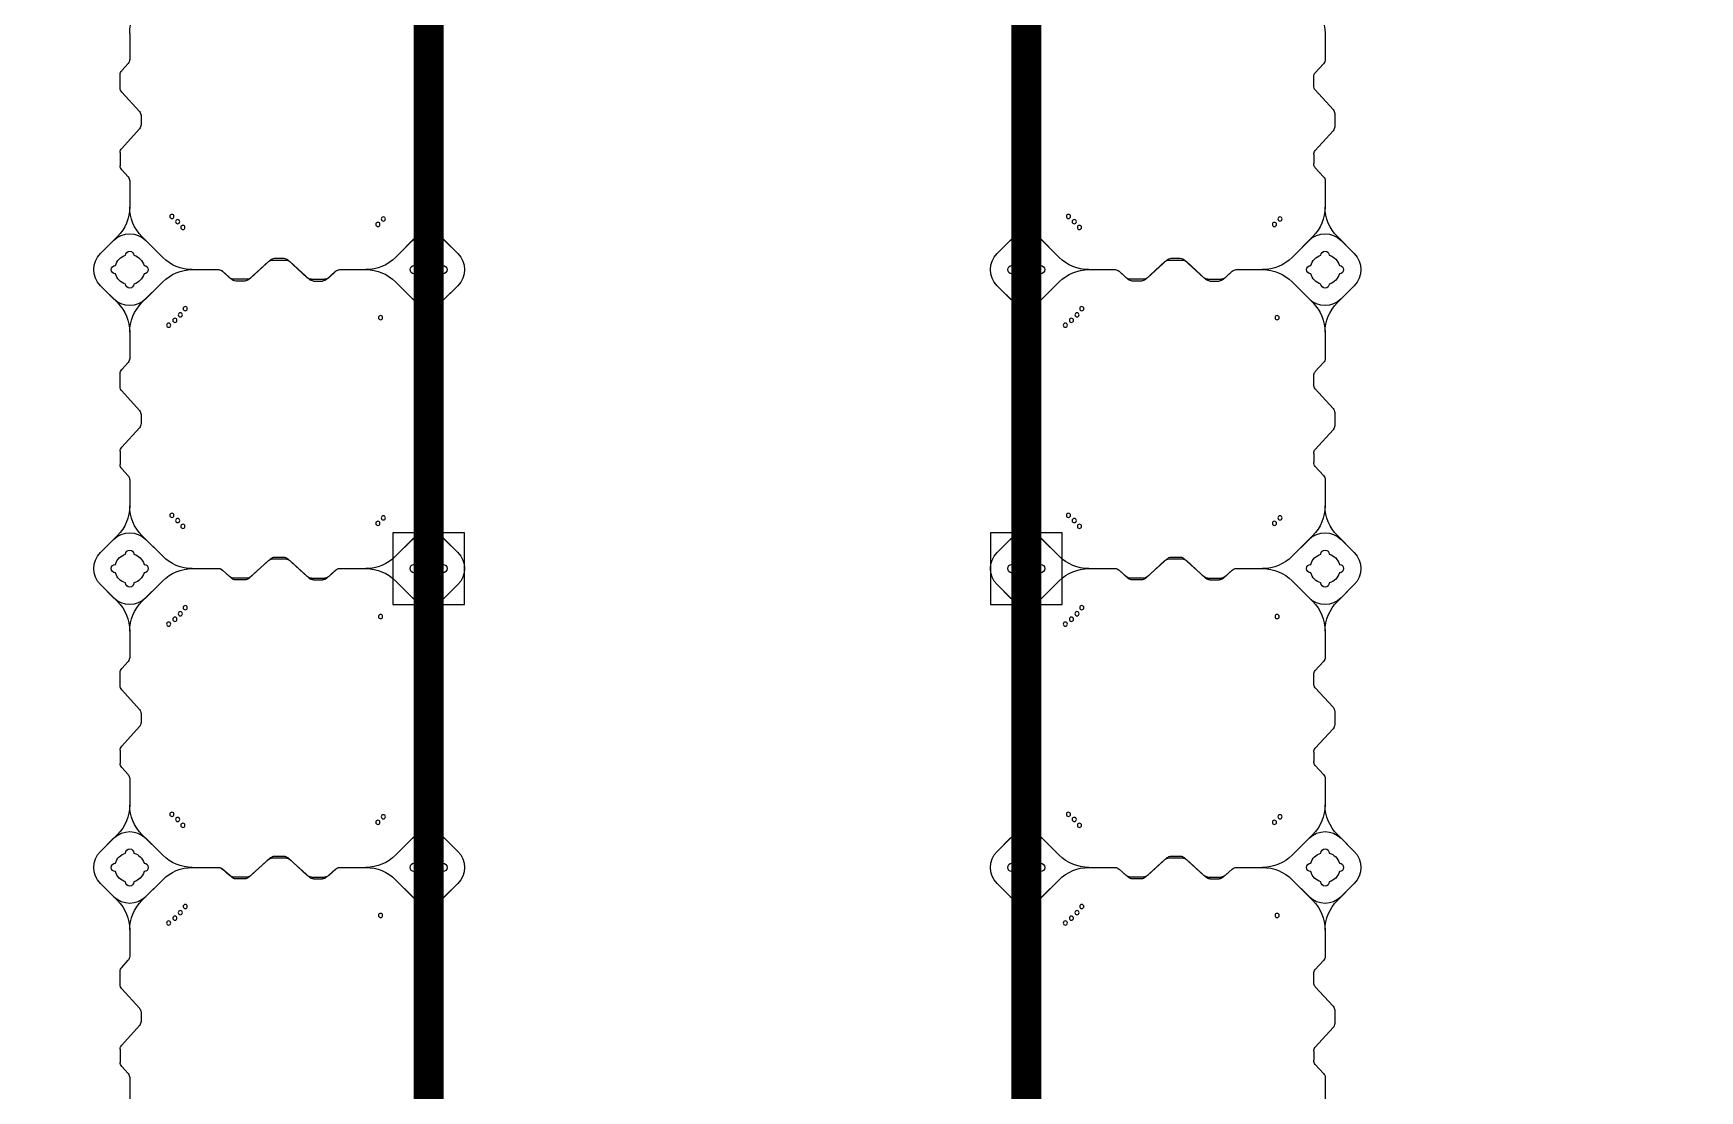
# Model space of a CAD drawing. Header units: millimetres. Extents: x -1612139 to -1260738, y 1141106 to 1536160.
# Drawn here: x -1278562 to -1275774, y 1193058 to 1194826 of the extents above; entities that cross this region are included whole.
import ezdxf

# ---------------------------------------------------------------- set-up
doc = ezdxf.new("R2010")
doc.units = ezdxf.units.MM
doc.header["$LTSCALE"] = 10
doc.layers.get('0').update_dxf_attribs({"linetype": 'CONTINUOUS'})
doc.layers.add('W-FLOAT_BOWL浮筒', color=253, linetype='CONTINUOUS')

# ---------------------------------------------------------------- blocks, each defined once
blk = doc.blocks.new('橙色')
at = {"layer": 'W-FLOAT_BOWL浮筒', "color": 30}
for p, q in [((9000, -6648.5), (9000, -6604.6)), ((9500, -6648.7), (9500, -6604.6)), ((10500, -6648.5), (10500, -6604.6)), ((11000, -6648.7), (11000, -6604.6)), ((8986.6, -6667.1), (8997.4, -6655.3)), ((9483.6, -6670.6), (9497.4, -6655.5)), ((10486.6, -6667.1), (10497.4, -6655.3)), ((10983.6, -6670.6), (10997.4, -6655.5)), ((8984, -6696.1), (8984, -6673.9)), ((9481, -6692.6), (9481, -6677.4)), ((10484, -6696.1), (10484, -6673.9)), ((10981, -6692.6), (10981, -6677.4)), ((8986.6, -6702.9), (9016.4, -6735.6)), ((9483.6, -6699.4), (9513.4, -6732.1)), ((10486.6, -6702.9), (10516.4, -6735.6)), ((10983.6, -6699.4), (11013.4, -6732.1)), ((9019, -6757.6), (9019, -6742.4)), ((9516, -6761.1), (9516, -6738.9)), ((10519, -6757.6), (10519, -6742.4)), ((11016, -6761.1), (11016, -6738.9)), ((8986.6, -6797.1), (9016.4, -6764.4)), ((9483.6, -6800.6), (9513.4, -6767.9)), ((10486.6, -6797.1), (10516.4, -6764.4)), ((10983.6, -6800.6), (11013.4, -6767.9)), ((8984, -6803.9), (8984, -6826.1)), ((9481, -6807.4), (9481, -6822.6)), ((9483.6, -6829.4), (9497.4, -6844.5)), ((10484, -6803.9), (10484, -6826.1)), ((10981, -6807.4), (10981, -6822.6)), ((10983.6, -6829.4), (10997.4, -6844.5)), ((8986.6, -6832.9), (8997.4, -6844.7)), ((9000, -6895.3), (9000, -6851.5)), ((9500, -6895.3), (9500, -6851.3)), ((10486.6, -6832.9), (10497.4, -6844.7)), ((10500, -6895.3), (10500, -6851.5)), ((11000, -6895.3), (11000, -6851.3)), ((8951.2, -6973.2), (8979.5, -6944.8)), ((8951.2, -6973.1), (8973.1, -6951.2)), ((9055.2, -6979.5), (9020.5, -6944.8)), ((9026.8, -6951.2), (9055.2, -6979.5)), ((9444.8, -6979.5), (9479.5, -6944.8)), ((9473.2, -6951.2), (9444.8, -6979.5)), ((9548.8, -6973.2), (9520.5, -6944.8)), ((9526.9, -6951.2), (9548.8, -6973.1)), ((10451.2, -6973.2), (10479.5, -6944.8)), ((10451.2, -6973.1), (10473.1, -6951.2)), ((10555.2, -6979.5), (10520.5, -6944.8)), ((10526.8, -6951.2), (10555.2, -6979.5)), ((10944.8, -6979.5), (10979.5, -6944.8)), ((10973.2, -6951.2), (10944.8, -6979.5)), ((11048.8, -6973.2), (11020.5, -6944.8)), ((11026.9, -6951.2), (11048.8, -6973.1)), ((9167.1, -6986.6), (9155.3, -6997.4)), ((9170.6, -6983.6), (9155.5, -6997.4)), ((9196.1, -6984), (9173.9, -6984)), ((9192.6, -6981), (9177.4, -6981)), ((9199.4, -6983.6), (9232.1, -7013.4)), ((9202.9, -6986.6), (9235.6, -7016.4)), ((9297.1, -6986.6), (9264.4, -7016.4)), ((9300.6, -6983.6), (9267.9, -7013.4)), ((9303.9, -6984), (9326.1, -6984)), ((9307.4, -6981), (9322.6, -6981)), ((9329.4, -6983.6), (9344.5, -6997.4)), ((9332.9, -6986.6), (9344.7, -6997.4)), ((10667.1, -6986.6), (10655.3, -6997.4)), ((10670.6, -6983.6), (10655.5, -6997.4)), ((10696.1, -6984), (10673.9, -6984)), ((10692.6, -6981), (10677.4, -6981)), ((10699.4, -6983.6), (10732.1, -7013.4)), ((10702.9, -6986.6), (10735.6, -7016.4)), ((10797.1, -6986.6), (10764.4, -7016.4)), ((10800.6, -6983.6), (10767.9, -7013.4)), ((10803.9, -6984), (10826.1, -6984)), ((10807.4, -6981), (10822.6, -6981)), ((10829.4, -6983.6), (10844.5, -6997.4)), ((10832.9, -6986.6), (10844.7, -6997.4)), ((9020.5, -7055.2), (9055.2, -7020.5)), ((9026.8, -7048.8), (9055.2, -7020.5)), ((9104.6, -7000), (9148.7, -7000)), ((9104.6, -7000), (9148.5, -7000)), ((9238.9, -7016), (9261.1, -7016)), ((9242.4, -7019), (9257.6, -7019)), ((9351.3, -7000), (9395.3, -7000)), ((9351.5, -7000), (9395.3, -7000)), ((9473.2, -7048.8), (9444.8, -7020.5)), ((9479.5, -7055.2), (9444.8, -7020.5)), ((10520.5, -7055.2), (10555.2, -7020.5)), ((10526.8, -7048.8), (10555.2, -7020.5)), ((10604.6, -7000), (10648.7, -7000)), ((10604.6, -7000), (10648.5, -7000)), ((10738.9, -7016), (10761.1, -7016)), ((10742.4, -7019), (10757.6, -7019)), ((10851.3, -7000), (10895.3, -7000)), ((10851.5, -7000), (10895.3, -7000)), ((10973.2, -7048.8), (10944.8, -7020.5)), ((10979.5, -7055.2), (10944.8, -7020.5)), ((8951.2, -7026.8), (8979.5, -7055.2)), ((8973.1, -7048.8), (8951.2, -7026.9)), ((9548.8, -7026.8), (9520.5, -7055.2)), ((9548.8, -7026.9), (9526.9, -7048.8)), ((10451.2, -7026.8), (10479.5, -7055.2)), ((10473.1, -7048.8), (10451.2, -7026.9)), ((11048.8, -7026.8), (11020.5, -7055.2)), ((11048.8, -7026.9), (11026.9, -7048.8)), ((9000, -7148.5), (9000, -7104.6)), ((9500, -7148.7), (9500, -7104.6)), ((10500, -7148.5), (10500, -7104.6)), ((11000, -7148.7), (11000, -7104.6)), ((8986.6, -7167.1), (8997.4, -7155.3)), ((9483.6, -7170.6), (9497.4, -7155.5)), ((10486.6, -7167.1), (10497.4, -7155.3)), ((10983.6, -7170.6), (10997.4, -7155.5)), ((8984, -7196.1), (8984, -7173.9)), ((9481, -7192.6), (9481, -7177.4)), ((10484, -7196.1), (10484, -7173.9)), ((10981, -7192.6), (10981, -7177.4)), ((8986.6, -7202.9), (9016.4, -7235.6)), ((9483.6, -7199.4), (9513.4, -7232.1)), ((10486.6, -7202.9), (10516.4, -7235.6)), ((10983.6, -7199.4), (11013.4, -7232.1)), ((9019, -7257.6), (9019, -7242.4)), ((9516, -7261.1), (9516, -7238.9)), ((10519, -7257.6), (10519, -7242.4)), ((11016, -7261.1), (11016, -7238.9)), ((8986.6, -7297.1), (9016.4, -7264.4)), ((9483.6, -7300.6), (9513.4, -7267.9)), ((10486.6, -7297.1), (10516.4, -7264.4)), ((10983.6, -7300.6), (11013.4, -7267.9)), ((8984, -7303.9), (8984, -7326.1)), ((10484, -7303.9), (10484, -7326.1)), ((9481, -7307.4), (9481, -7322.6)), ((9483.6, -7329.4), (9497.4, -7344.5)), ((10981, -7307.4), (10981, -7322.6)), ((10983.6, -7329.4), (10997.4, -7344.5)), ((8986.6, -7332.9), (8997.4, -7344.7)), ((9000, -7395.3), (9000, -7351.5)), ((9500, -7395.3), (9500, -7351.3)), ((10486.6, -7332.9), (10497.4, -7344.7)), ((10500, -7395.3), (10500, -7351.5)), ((11000, -7395.3), (11000, -7351.3)), ((8951.2, -7473.2), (8979.5, -7444.8)), ((8951.2, -7473.1), (8973.1, -7451.2)), ((9055.2, -7479.5), (9020.5, -7444.8)), ((9026.8, -7451.2), (9055.2, -7479.5)), ((9444.8, -7479.5), (9479.5, -7444.8)), ((9473.2, -7451.2), (9444.8, -7479.5)), ((9548.8, -7473.2), (9520.5, -7444.8)), ((9526.9, -7451.2), (9548.8, -7473.1)), ((10451.2, -7473.2), (10479.5, -7444.8)), ((10451.2, -7473.1), (10473.1, -7451.2)), ((10555.2, -7479.5), (10520.5, -7444.8)), ((10526.8, -7451.2), (10555.2, -7479.5)), ((10944.8, -7479.5), (10979.5, -7444.8)), ((10973.2, -7451.2), (10944.8, -7479.5)), ((11048.8, -7473.2), (11020.5, -7444.8)), ((11026.9, -7451.2), (11048.8, -7473.1)), ((9167.1, -7486.6), (9155.3, -7497.4)), ((9170.6, -7483.6), (9155.5, -7497.4)), ((9196.1, -7484), (9173.9, -7484)), ((9192.6, -7481), (9177.4, -7481)), ((9199.4, -7483.6), (9232.1, -7513.4)), ((9202.9, -7486.6), (9235.6, -7516.4)), ((9297.1, -7486.6), (9264.4, -7516.4)), ((9300.6, -7483.6), (9267.9, -7513.4)), ((9303.9, -7484), (9326.1, -7484)), ((9307.4, -7481), (9322.6, -7481)), ((9329.4, -7483.6), (9344.5, -7497.4)), ((9332.9, -7486.6), (9344.7, -7497.4)), ((10667.1, -7486.6), (10655.3, -7497.4)), ((10670.6, -7483.6), (10655.5, -7497.4)), ((10696.1, -7484), (10673.9, -7484)), ((10692.6, -7481), (10677.4, -7481)), ((10699.4, -7483.6), (10732.1, -7513.4)), ((10702.9, -7486.6), (10735.6, -7516.4)), ((10797.1, -7486.6), (10764.4, -7516.4)), ((10800.6, -7483.6), (10767.9, -7513.4)), ((10803.9, -7484), (10826.1, -7484)), ((10807.4, -7481), (10822.6, -7481)), ((10829.4, -7483.6), (10844.5, -7497.4)), ((10832.9, -7486.6), (10844.7, -7497.4)), ((8951.2, -7526.8), (8979.5, -7555.2)), ((8973.1, -7548.8), (8951.2, -7526.9)), ((9020.5, -7555.2), (9055.2, -7520.5)), ((9026.8, -7548.8), (9055.2, -7520.5)), ((9104.6, -7500), (9148.7, -7500)), ((9104.6, -7500), (9148.5, -7500)), ((9238.9, -7516), (9261.1, -7516)), ((9242.4, -7519), (9257.6, -7519)), ((9351.3, -7500), (9395.3, -7500)), ((9351.5, -7500), (9395.3, -7500)), ((9473.2, -7548.8), (9444.8, -7520.5)), ((9479.5, -7555.2), (9444.8, -7520.5)), ((9548.8, -7526.8), (9520.5, -7555.2)), ((9548.8, -7526.9), (9526.9, -7548.8)), ((10451.2, -7526.8), (10479.5, -7555.2)), ((10473.1, -7548.8), (10451.2, -7526.9)), ((10520.5, -7555.2), (10555.2, -7520.5)), ((10526.8, -7548.8), (10555.2, -7520.5)), ((10604.6, -7500), (10648.7, -7500)), ((10604.6, -7500), (10648.5, -7500)), ((10738.9, -7516), (10761.1, -7516)), ((10742.4, -7519), (10757.6, -7519)), ((10851.3, -7500), (10895.3, -7500)), ((10851.5, -7500), (10895.3, -7500)), ((10973.2, -7548.8), (10944.8, -7520.5)), ((10979.5, -7555.2), (10944.8, -7520.5)), ((11048.8, -7526.8), (11020.5, -7555.2)), ((11048.8, -7526.9), (11026.9, -7548.8)), ((9000, -7648.5), (9000, -7604.6)), ((9500, -7648.7), (9500, -7604.6)), ((10500, -7648.5), (10500, -7604.6)), ((11000, -7648.7), (11000, -7604.6)), ((8986.6, -7667.1), (8997.4, -7655.3)), ((9483.6, -7670.6), (9497.4, -7655.5)), ((10486.6, -7667.1), (10497.4, -7655.3)), ((10983.6, -7670.6), (10997.4, -7655.5)), ((8984, -7696.1), (8984, -7673.9)), ((9481, -7692.6), (9481, -7677.4)), ((10484, -7696.1), (10484, -7673.9)), ((10981, -7692.6), (10981, -7677.4)), ((8986.6, -7702.9), (9016.4, -7735.6)), ((9483.6, -7699.4), (9513.4, -7732.1)), ((10486.6, -7702.9), (10516.4, -7735.6)), ((10983.6, -7699.4), (11013.4, -7732.1)), ((9019, -7757.6), (9019, -7742.4)), ((9516, -7761.1), (9516, -7738.9)), ((10519, -7757.6), (10519, -7742.4)), ((11016, -7761.1), (11016, -7738.9)), ((8986.6, -7797.1), (9016.4, -7764.4)), ((9483.6, -7800.6), (9513.4, -7767.9)), ((10486.6, -7797.1), (10516.4, -7764.4)), ((10983.6, -7800.6), (11013.4, -7767.9)), ((8984, -7803.9), (8984, -7826.1)), ((10484, -7803.9), (10484, -7826.1)), ((8986.6, -7832.9), (8997.4, -7844.7)), ((9481, -7807.4), (9481, -7822.6)), ((9483.6, -7829.4), (9497.4, -7844.5)), ((10486.6, -7832.9), (10497.4, -7844.7)), ((10981, -7807.4), (10981, -7822.6)), ((10983.6, -7829.4), (10997.4, -7844.5)), ((9000, -7895.3), (9000, -7851.5)), ((9500, -7895.3), (9500, -7851.3)), ((10500, -7895.3), (10500, -7851.5)), ((11000, -7895.3), (11000, -7851.3)), ((8951.2, -7973.2), (8979.5, -7944.8)), ((9055.2, -7979.5), (9020.5, -7944.8)), ((9444.8, -7979.5), (9479.5, -7944.8)), ((9548.8, -7973.2), (9520.5, -7944.8)), ((10451.2, -7973.2), (10479.5, -7944.8)), ((10555.2, -7979.5), (10520.5, -7944.8)), ((10944.8, -7979.5), (10979.5, -7944.8)), ((11048.8, -7973.2), (11020.5, -7944.8)), ((8951.2, -7973.1), (8973.1, -7951.2)), ((9026.8, -7951.2), (9055.2, -7979.5)), ((9473.2, -7951.2), (9444.8, -7979.5)), ((9526.9, -7951.2), (9548.8, -7973.1)), ((10451.2, -7973.1), (10473.1, -7951.2)), ((10526.8, -7951.2), (10555.2, -7979.5)), ((10973.2, -7951.2), (10944.8, -7979.5)), ((11026.9, -7951.2), (11048.8, -7973.1)), ((9104.6, -8000), (9148.7, -8000)), ((9104.6, -8000), (9148.5, -8000)), ((9167.1, -7986.6), (9155.3, -7997.4)), ((9170.6, -7983.6), (9155.5, -7997.4)), ((9196.1, -7984), (9173.9, -7984)), ((9192.6, -7981), (9177.4, -7981)), ((9199.4, -7983.6), (9232.1, -8013.4)), ((9202.9, -7986.6), (9235.6, -8016.4)), ((9297.1, -7986.6), (9264.4, -8016.4)), ((9300.6, -7983.6), (9267.9, -8013.4)), ((9303.9, -7984), (9326.1, -7984)), ((9307.4, -7981), (9322.6, -7981)), ((9329.4, -7983.6), (9344.5, -7997.4)), ((9332.9, -7986.6), (9344.7, -7997.4)), ((9351.3, -8000), (9395.3, -8000)), ((9351.5, -8000), (9395.3, -8000)), ((10604.6, -8000), (10648.7, -8000)), ((10604.6, -8000), (10648.5, -8000)), ((10667.1, -7986.6), (10655.3, -7997.4)), ((10670.6, -7983.6), (10655.5, -7997.4)), ((10696.1, -7984), (10673.9, -7984)), ((10692.6, -7981), (10677.4, -7981)), ((10699.4, -7983.6), (10732.1, -8013.4)), ((10702.9, -7986.6), (10735.6, -8016.4)), ((10797.1, -7986.6), (10764.4, -8016.4)), ((10800.6, -7983.6), (10767.9, -8013.4)), ((10803.9, -7984), (10826.1, -7984)), ((10807.4, -7981), (10822.6, -7981)), ((10829.4, -7983.6), (10844.5, -7997.4)), ((10832.9, -7986.6), (10844.7, -7997.4)), ((10851.3, -8000), (10895.3, -8000)), ((10851.5, -8000), (10895.3, -8000)), ((8951.2, -8026.8), (8979.5, -8055.2)), ((8973.1, -8048.8), (8951.2, -8026.9)), ((9020.5, -8055.2), (9055.2, -8020.5)), ((9026.8, -8048.8), (9055.2, -8020.5)), ((9238.9, -8016), (9261.1, -8016)), ((9242.4, -8019), (9257.6, -8019)), ((9473.2, -8048.8), (9444.8, -8020.5)), ((9479.5, -8055.2), (9444.8, -8020.5)), ((9548.8, -8026.8), (9520.5, -8055.2)), ((9548.8, -8026.9), (9526.9, -8048.8)), ((10451.2, -8026.8), (10479.5, -8055.2)), ((10473.1, -8048.8), (10451.2, -8026.9)), ((10520.5, -8055.2), (10555.2, -8020.5)), ((10526.8, -8048.8), (10555.2, -8020.5)), ((10738.9, -8016), (10761.1, -8016)), ((10742.4, -8019), (10757.6, -8019)), ((10973.2, -8048.8), (10944.8, -8020.5)), ((10979.5, -8055.2), (10944.8, -8020.5)), ((11048.8, -8026.8), (11020.5, -8055.2)), ((11048.8, -8026.9), (11026.9, -8048.8)), ((9000, -8148.5), (9000, -8104.6)), ((9500, -8148.7), (9500, -8104.6)), ((10500, -8148.5), (10500, -8104.6)), ((11000, -8148.7), (11000, -8104.6)), ((8986.6, -8167.1), (8997.4, -8155.3)), ((9483.6, -8170.6), (9497.4, -8155.5)), ((10486.6, -8167.1), (10497.4, -8155.3)), ((10983.6, -8170.6), (10997.4, -8155.5)), ((8984, -8196.1), (8984, -8173.9)), ((9481, -8192.6), (9481, -8177.4)), ((10484, -8196.1), (10484, -8173.9)), ((10981, -8192.6), (10981, -8177.4)), ((8986.6, -8202.9), (9016.4, -8235.6)), ((9483.6, -8199.4), (9513.4, -8232.1)), ((10486.6, -8202.9), (10516.4, -8235.6)), ((10983.6, -8199.4), (11013.4, -8232.1)), ((9019, -8257.6), (9019, -8242.4)), ((9516, -8261.1), (9516, -8238.9)), ((10519, -8257.6), (10519, -8242.4)), ((11016, -8261.1), (11016, -8238.9)), ((8986.6, -8297.1), (9016.4, -8264.4)), ((9483.6, -8300.6), (9513.4, -8267.9)), ((10486.6, -8297.1), (10516.4, -8264.4)), ((10983.6, -8300.6), (11013.4, -8267.9)), ((8984, -8303.9), (8984, -8326.1)), ((9481, -8307.4), (9481, -8322.6)), ((10484, -8303.9), (10484, -8326.1)), ((10981, -8307.4), (10981, -8322.6)), ((8986.6, -8332.9), (8997.4, -8344.7)), ((9483.6, -8329.4), (9497.4, -8344.5)), ((10486.6, -8332.9), (10497.4, -8344.7)), ((10983.6, -8329.4), (10997.4, -8344.5)), ((9000, -8395.3), (9000, -8351.5)), ((9500, -8395.3), (9500, -8351.3)), ((10500, -8395.3), (10500, -8351.5)), ((11000, -8395.3), (11000, -8351.3))]:
    blk.add_line(p, q, dxfattribs=at)
for centre in [(9065.3, -6907.1), (9075.6, -6915.2), (10565.3, -6907.1), (10575.6, -6915.2), (9084.8, -6924.4), (9092.9, -6934.7), (9419.7, -6919.7), (10584.8, -6924.4), (10592.9, -6934.7), (10919.7, -6919.7), (9080.3, -7080.3), (9089, -7070.6), (9415.2, -7075.6), (9424.4, -7084.8), (10580.3, -7080.3), (10589, -7070.6), (10915.2, -7075.6), (10924.4, -7084.8), (9070.6, -7089), (10570.6, -7089), (9065.3, -7407.1), (9075.6, -7415.2), (10565.3, -7407.1), (10575.6, -7415.2), (9084.8, -7424.4), (9092.9, -7434.7), (9419.7, -7419.7), (10584.8, -7424.4), (10592.9, -7434.7), (10919.7, -7419.7), (9080.3, -7580.3), (9089, -7570.6), (9415.2, -7575.6), (9424.4, -7584.8), (10580.3, -7580.3), (10589, -7570.6), (10915.2, -7575.6), (10924.4, -7584.8), (9070.6, -7589), (10570.6, -7589), (9065.3, -7907.1), (9075.6, -7915.2), (9419.7, -7919.7), (10565.3, -7907.1), (10575.6, -7915.2), (10919.7, -7919.7), (9084.8, -7924.4), (9092.9, -7934.7), (10584.8, -7924.4), (10592.9, -7934.7), (9080.3, -8080.3), (9089, -8070.6), (9415.2, -8075.6), (9424.4, -8084.8), (10580.3, -8080.3), (10589, -8070.6), (10915.2, -8075.6), (10924.4, -8084.8), (9070.6, -8089), (10570.6, -8089)]:
    blk.add_circle(centre, 3.5, dxfattribs=at)
for centre, radius, start, end in [((8990, -6648.5), 10, 317.7263, 0), ((9490, -6648.7), 10, 317.7263, 0), ((10490, -6648.5), 10, 317.7263, 0), ((10990, -6648.7), 10, 317.7263, 0), ((8994, -6673.9), 10, 137.7263, 180), ((9491, -6677.4), 10, 137.7263, 180), ((10494, -6673.9), 10, 137.7263, 180), ((10991, -6677.4), 10, 137.7263, 180), ((8994, -6696.1), 10, 180, 222.2737), ((9491, -6692.6), 10, 180, 222.2737), ((10494, -6696.1), 10, 180, 222.2737), ((10991, -6692.6), 10, 180, 222.2737), ((9009, -6742.4), 10, 0, 42.2737), ((9506, -6738.9), 10, 0, 42.2737), ((10509, -6742.4), 10, 0, 42.2737), ((11006, -6738.9), 10, 0, 42.2737), ((9009, -6757.6), 10, 317.7263, 0), ((9506, -6761.1), 10, 317.7263, 0), ((10509, -6757.6), 10, 317.7263, 0), ((11006, -6761.1), 10, 317.7263, 0), ((8994, -6803.9), 10, 137.7263, 180), ((9491, -6807.4), 10, 137.7263, 180), ((10494, -6803.9), 10, 137.7263, 180), ((10991, -6807.4), 10, 137.7263, 180), ((8994, -6826.1), 10, 180, 222.2737), ((9491, -6822.6), 10, 180, 222.2737), ((10494, -6826.1), 10, 180, 222.2737), ((10991, -6822.6), 10, 180, 222.2737), ((8990, -6851.5), 10, 0, 42.2737), ((9490, -6851.3), 10, 0, 42.2737), ((10490, -6851.5), 10, 0, 42.2737), ((10990, -6851.3), 10, 0, 42.2737), ((8930, -6895.3), 70, 315, 0), ((9070, -6895.3), 70, 180, 225), ((9430, -6895.3), 70, 315, 0), ((9570, -6895.3), 70, 180, 225), ((10430, -6895.3), 70, 315, 0), ((10570, -6895.3), 70, 180, 225), ((10930, -6895.3), 70, 315, 0), ((11070, -6895.3), 70, 180, 225), ((9000, -6978), 38, 45, 135), ((9500, -6978), 38, 45, 135), ((10500, -6978), 38, 45, 135), ((11000, -6978), 38, 45, 135), ((9000, -6976), 7, 0, 180), ((9000, -6976), 7, 0, 180), ((9500, -6976), 7, 0, 180), ((9500, -6976), 7, 0, 180), ((10500, -6976), 7, 0, 180), ((10500, -6976), 7, 0, 180), ((11000, -6976), 7, 0, 180), ((11000, -6976), 7, 0, 180), ((8978, -7000), 38, 135, 225), ((8978, -7000), 38, 135, 225), ((8976, -7000), 7, 90, 270), ((8976, -7000), 7, 90, 270), ((9000, -7000), 25, 106.2602, 163.7398), ((9000, -7000), 25, 106.2602, 163.7398), ((9000, -7000), 25, 16.2602, 73.7398), ((9000, -7000), 25, 16.2602, 73.7398), ((9024, -7000), 7, 270, 90), ((9024, -7000), 7, 270, 90), ((9104.7, -6930), 70, 225, 270), ((9104.7, -6930), 70, 225, 270), ((9148.5, -6990), 10, 270, 312.2737), ((9148.7, -6990), 10, 270, 312.2737), ((9173.9, -6994), 10, 90, 132.2737), ((9177.4, -6991), 10, 90, 132.2737), ((9192.6, -6991), 10, 47.7263, 90), ((9196.1, -6994), 10, 47.7263, 90), ((9303.9, -6994), 10, 90, 132.2737), ((9307.4, -6991), 10, 90, 132.2737), ((9322.6, -6991), 10, 47.7263, 90), ((9326.1, -6994), 10, 47.7263, 90), ((9351.3, -6990), 10, 227.7263, 270), ((9351.5, -6990), 10, 227.7263, 270), ((9395.3, -6930), 70, 270, 315), ((9395.3, -6930), 70, 270, 315), ((9476, -7000), 7, 90, 270), ((9476, -7000), 7, 90, 270), ((9500, -7000), 25, 106.2602, 163.7398), ((9500, -7000), 25, 106.2602, 163.7398), ((9500, -7000), 25, 16.2602, 73.7398), ((9500, -7000), 25, 16.2602, 73.7398), ((9524, -7000), 7, 270, 90), ((9524, -7000), 7, 270, 90), ((9522, -7000), 38, 315, 45), ((9522, -7000), 38, 315, 45), ((10478, -7000), 38, 135, 225), ((10478, -7000), 38, 135, 225), ((10476, -7000), 7, 90, 270), ((10476, -7000), 7, 90, 270), ((10500, -7000), 25, 106.2602, 163.7398), ((10500, -7000), 25, 106.2602, 163.7398), ((10500, -7000), 25, 16.2602, 73.7398), ((10500, -7000), 25, 16.2602, 73.7398), ((10524, -7000), 7, 270, 90), ((10524, -7000), 7, 270, 90), ((10604.7, -6930), 70, 225, 270), ((10604.7, -6930), 70, 225, 270), ((10648.5, -6990), 10, 270, 312.2737), ((10648.7, -6990), 10, 270, 312.2737), ((10673.9, -6994), 10, 90, 132.2737), ((10677.4, -6991), 10, 90, 132.2737), ((10692.6, -6991), 10, 47.7263, 90), ((10696.1, -6994), 10, 47.7263, 90), ((10803.9, -6994), 10, 90, 132.2737), ((10807.4, -6991), 10, 90, 132.2737), ((10822.6, -6991), 10, 47.7263, 90), ((10826.1, -6994), 10, 47.7263, 90), ((10851.3, -6990), 10, 227.7263, 270), ((10851.5, -6990), 10, 227.7263, 270), ((10895.3, -6930), 70, 270, 315), ((10895.3, -6930), 70, 270, 315), ((10976, -7000), 7, 90, 270), ((10976, -7000), 7, 90, 270), ((11000, -7000), 25, 106.2602, 163.7398), ((11000, -7000), 25, 106.2602, 163.7398), ((11000, -7000), 25, 16.2602, 73.7398), ((11000, -7000), 25, 16.2602, 73.7398), ((11024, -7000), 7, 270, 90), ((11024, -7000), 7, 270, 90), ((11022, -7000), 38, 315, 45), ((11022, -7000), 38, 315, 45), ((9000, -7000), 25, 196.2602, 253.7398), ((9000, -7000), 25, 196.2602, 253.7398), ((9000, -7024), 7, 180, 0), ((9000, -7024), 7, 180, 0), ((9000, -7000), 25, 286.2602, 343.7398), ((9000, -7000), 25, 286.2602, 343.7398), ((9104.7, -7070), 70, 90, 135), ((9104.7, -7070), 70, 90, 135), ((9238.9, -7006), 10, 227.7263, 270), ((9242.4, -7009), 10, 227.7263, 270), ((9257.6, -7009), 10, 270, 312.2737), ((9261.1, -7006), 10, 270, 312.2737), ((9395.3, -7070), 70, 45, 90), ((9395.3, -7070), 70, 45, 90), ((9500, -7000), 25, 196.2602, 253.7398), ((9500, -7000), 25, 196.2602, 253.7398), ((9500, -7024), 7, 180, 0), ((9500, -7024), 7, 180, 0), ((9500, -7000), 25, 286.2602, 343.7398), ((9500, -7000), 25, 286.2602, 343.7398), ((10500, -7000), 25, 196.2602, 253.7398), ((10500, -7000), 25, 196.2602, 253.7398), ((10500, -7024), 7, 180, 0), ((10500, -7024), 7, 180, 0), ((10500, -7000), 25, 286.2602, 343.7398), ((10500, -7000), 25, 286.2602, 343.7398), ((10604.7, -7070), 70, 90, 135), ((10604.7, -7070), 70, 90, 135), ((10738.9, -7006), 10, 227.7263, 270), ((10742.4, -7009), 10, 227.7263, 270), ((10757.6, -7009), 10, 270, 312.2737), ((10761.1, -7006), 10, 270, 312.2737), ((10895.3, -7070), 70, 45, 90), ((10895.3, -7070), 70, 45, 90), ((11000, -7000), 25, 196.2602, 253.7398), ((11000, -7000), 25, 196.2602, 253.7398), ((11000, -7024), 7, 180, 0), ((11000, -7024), 7, 180, 0), ((11000, -7000), 25, 286.2602, 343.7398), ((11000, -7000), 25, 286.2602, 343.7398), ((9000, -7022), 38, 225, 315), ((9500, -7022), 38, 225, 315), ((10500, -7022), 38, 225, 315), ((11000, -7022), 38, 225, 315), ((8930, -7104.7), 70, 0, 45), ((9070, -7104.7), 70, 135, 180), ((9430, -7104.7), 70, 0, 45), ((9570, -7104.7), 70, 135, 180), ((10430, -7104.7), 70, 0, 45), ((10570, -7104.7), 70, 135, 180), ((10930, -7104.7), 70, 0, 45), ((11070, -7104.7), 70, 135, 180), ((8990, -7148.5), 10, 317.7263, 0), ((9490, -7148.7), 10, 317.7263, 0), ((10490, -7148.5), 10, 317.7263, 0), ((10990, -7148.7), 10, 317.7263, 0), ((8994, -7173.9), 10, 137.7263, 180), ((9491, -7177.4), 10, 137.7263, 180), ((9491, -7192.6), 10, 180, 222.2737), ((10494, -7173.9), 10, 137.7263, 180), ((10991, -7177.4), 10, 137.7263, 180), ((10991, -7192.6), 10, 180, 222.2737), ((8994, -7196.1), 10, 180, 222.2737), ((10494, -7196.1), 10, 180, 222.2737), ((9009, -7242.4), 10, 0, 42.2737), ((9506, -7238.9), 10, 0, 42.2737), ((10509, -7242.4), 10, 0, 42.2737), ((11006, -7238.9), 10, 0, 42.2737), ((9009, -7257.6), 10, 317.7263, 0), ((9506, -7261.1), 10, 317.7263, 0), ((10509, -7257.6), 10, 317.7263, 0), ((11006, -7261.1), 10, 317.7263, 0), ((8994, -7303.9), 10, 137.7263, 180), ((9491, -7307.4), 10, 137.7263, 180), ((10494, -7303.9), 10, 137.7263, 180), ((10991, -7307.4), 10, 137.7263, 180), ((8994, -7326.1), 10, 180, 222.2737), ((9491, -7322.6), 10, 180, 222.2737), ((10494, -7326.1), 10, 180, 222.2737), ((10991, -7322.6), 10, 180, 222.2737), ((8990, -7351.5), 10, 0, 42.2737), ((9490, -7351.3), 10, 0, 42.2737), ((10490, -7351.5), 10, 0, 42.2737), ((10990, -7351.3), 10, 0, 42.2737), ((8930, -7395.3), 70, 315, 0), ((9070, -7395.3), 70, 180, 225), ((9430, -7395.3), 70, 315, 0), ((9570, -7395.3), 70, 180, 225), ((10430, -7395.3), 70, 315, 0), ((10570, -7395.3), 70, 180, 225), ((10930, -7395.3), 70, 315, 0), ((11070, -7395.3), 70, 180, 225), ((9000, -7478), 38, 45, 135), ((9500, -7478), 38, 45, 135), ((10500, -7478), 38, 45, 135), ((11000, -7478), 38, 45, 135), ((9000, -7476), 7, 0, 180), ((9000, -7476), 7, 0, 180), ((9500, -7476), 7, 0, 180), ((9500, -7476), 7, 0, 180), ((10500, -7476), 7, 0, 180), ((10500, -7476), 7, 0, 180), ((11000, -7476), 7, 0, 180), ((11000, -7476), 7, 0, 180), ((8978, -7500), 38, 135, 225), ((8978, -7500), 38, 135, 225), ((8976, -7500), 7, 90, 270), ((8976, -7500), 7, 90, 270), ((9000, -7500), 25, 106.2602, 163.7398), ((9000, -7500), 25, 106.2602, 163.7398), ((9000, -7500), 25, 16.2602, 73.7398), ((9000, -7500), 25, 16.2602, 73.7398), ((9024, -7500), 7, 270, 90), ((9024, -7500), 7, 270, 90), ((9104.7, -7430), 70, 225, 270), ((9104.7, -7430), 70, 225, 270), ((9148.5, -7490), 10, 270, 312.2737), ((9148.7, -7490), 10, 270, 312.2737), ((9173.9, -7494), 10, 90, 132.2737), ((9177.4, -7491), 10, 90, 132.2737), ((9192.6, -7491), 10, 47.7263, 90), ((9196.1, -7494), 10, 47.7263, 90), ((9303.9, -7494), 10, 90, 132.2737), ((9307.4, -7491), 10, 90, 132.2737), ((9322.6, -7491), 10, 47.7263, 90), ((9326.1, -7494), 10, 47.7263, 90), ((9351.3, -7490), 10, 227.7263, 270), ((9351.5, -7490), 10, 227.7263, 270), ((9395.3, -7430), 70, 270, 315), ((9395.3, -7430), 70, 270, 315), ((9476, -7500), 7, 90, 270), ((9476, -7500), 7, 90, 270), ((9500, -7500), 25, 106.2602, 163.7398), ((9500, -7500), 25, 106.2602, 163.7398), ((9500, -7500), 25, 16.2602, 73.7398), ((9500, -7500), 25, 16.2602, 73.7398), ((9524, -7500), 7, 270, 90), ((9524, -7500), 7, 270, 90), ((9522, -7500), 38, 315, 45), ((9522, -7500), 38, 315, 45), ((10478, -7500), 38, 135, 225), ((10478, -7500), 38, 135, 225), ((10476, -7500), 7, 90, 270), ((10476, -7500), 7, 90, 270), ((10500, -7500), 25, 106.2602, 163.7398), ((10500, -7500), 25, 106.2602, 163.7398), ((10500, -7500), 25, 16.2602, 73.7398), ((10500, -7500), 25, 16.2602, 73.7398), ((10524, -7500), 7, 270, 90), ((10524, -7500), 7, 270, 90), ((10604.7, -7430), 70, 225, 270), ((10604.7, -7430), 70, 225, 270), ((10648.5, -7490), 10, 270, 312.2737), ((10648.7, -7490), 10, 270, 312.2737), ((10673.9, -7494), 10, 90, 132.2737), ((10677.4, -7491), 10, 90, 132.2737), ((10692.6, -7491), 10, 47.7263, 90), ((10696.1, -7494), 10, 47.7263, 90), ((10803.9, -7494), 10, 90, 132.2737), ((10807.4, -7491), 10, 90, 132.2737), ((10822.6, -7491), 10, 47.7263, 90), ((10826.1, -7494), 10, 47.7263, 90), ((10851.3, -7490), 10, 227.7263, 270), ((10851.5, -7490), 10, 227.7263, 270), ((10895.3, -7430), 70, 270, 315), ((10895.3, -7430), 70, 270, 315), ((10976, -7500), 7, 90, 270), ((10976, -7500), 7, 90, 270), ((11000, -7500), 25, 106.2602, 163.7398), ((11000, -7500), 25, 106.2602, 163.7398), ((11000, -7500), 25, 16.2602, 73.7398), ((11000, -7500), 25, 16.2602, 73.7398), ((11024, -7500), 7, 270, 90), ((11024, -7500), 7, 270, 90), ((11022, -7500), 38, 315, 45), ((11022, -7500), 38, 315, 45), ((9000, -7500), 25, 196.2602, 253.7398), ((9000, -7500), 25, 196.2602, 253.7398), ((9000, -7524), 7, 180, 0), ((9000, -7524), 7, 180, 0), ((9000, -7500), 25, 286.2602, 343.7398), ((9000, -7500), 25, 286.2602, 343.7398), ((9104.7, -7570), 70, 90, 135), ((9104.7, -7570), 70, 90, 135), ((9238.9, -7506), 10, 227.7263, 270), ((9242.4, -7509), 10, 227.7263, 270), ((9257.6, -7509), 10, 270, 312.2737), ((9261.1, -7506), 10, 270, 312.2737), ((9395.3, -7570), 70, 45, 90), ((9395.3, -7570), 70, 45, 90), ((9500, -7500), 25, 196.2602, 253.7398), ((9500, -7500), 25, 196.2602, 253.7398), ((9500, -7524), 7, 180, 0), ((9500, -7524), 7, 180, 0), ((9500, -7500), 25, 286.2602, 343.7398), ((9500, -7500), 25, 286.2602, 343.7398), ((10500, -7500), 25, 196.2602, 253.7398), ((10500, -7500), 25, 196.2602, 253.7398), ((10500, -7524), 7, 180, 0), ((10500, -7524), 7, 180, 0), ((10500, -7500), 25, 286.2602, 343.7398), ((10500, -7500), 25, 286.2602, 343.7398), ((10604.7, -7570), 70, 90, 135), ((10604.7, -7570), 70, 90, 135), ((10738.9, -7506), 10, 227.7263, 270), ((10742.4, -7509), 10, 227.7263, 270), ((10757.6, -7509), 10, 270, 312.2737), ((10761.1, -7506), 10, 270, 312.2737), ((10895.3, -7570), 70, 45, 90), ((10895.3, -7570), 70, 45, 90), ((11000, -7500), 25, 196.2602, 253.7398), ((11000, -7500), 25, 196.2602, 253.7398), ((11000, -7524), 7, 180, 0), ((11000, -7524), 7, 180, 0), ((11000, -7500), 25, 286.2602, 343.7398), ((11000, -7500), 25, 286.2602, 343.7398), ((9000, -7522), 38, 225, 315), ((8930, -7604.7), 70, 0, 45), ((9500, -7522), 38, 225, 315), ((9570, -7604.7), 70, 135, 180), ((10500, -7522), 38, 225, 315), ((10430, -7604.7), 70, 0, 45), ((11000, -7522), 38, 225, 315), ((11070, -7604.7), 70, 135, 180), ((9070, -7604.7), 70, 135, 180), ((9430, -7604.7), 70, 0, 45), ((10570, -7604.7), 70, 135, 180), ((10930, -7604.7), 70, 0, 45), ((8990, -7648.5), 10, 317.7263, 0), ((9490, -7648.7), 10, 317.7263, 0), ((10490, -7648.5), 10, 317.7263, 0), ((10990, -7648.7), 10, 317.7263, 0), ((8994, -7673.9), 10, 137.7263, 180), ((9491, -7677.4), 10, 137.7263, 180), ((9491, -7692.6), 10, 180, 222.2737), ((10494, -7673.9), 10, 137.7263, 180), ((10991, -7677.4), 10, 137.7263, 180), ((10991, -7692.6), 10, 180, 222.2737), ((8994, -7696.1), 10, 180, 222.2737), ((10494, -7696.1), 10, 180, 222.2737), ((9009, -7742.4), 10, 0, 42.2737), ((9506, -7738.9), 10, 0, 42.2737), ((10509, -7742.4), 10, 0, 42.2737), ((11006, -7738.9), 10, 0, 42.2737), ((9009, -7757.6), 10, 317.7263, 0), ((9506, -7761.1), 10, 317.7263, 0), ((10509, -7757.6), 10, 317.7263, 0), ((11006, -7761.1), 10, 317.7263, 0), ((8994, -7803.9), 10, 137.7263, 180), ((9491, -7807.4), 10, 137.7263, 180), ((10494, -7803.9), 10, 137.7263, 180), ((10991, -7807.4), 10, 137.7263, 180), ((8994, -7826.1), 10, 180, 222.2737), ((9491, -7822.6), 10, 180, 222.2737), ((10494, -7826.1), 10, 180, 222.2737), ((10991, -7822.6), 10, 180, 222.2737), ((8990, -7851.5), 10, 0, 42.2737), ((9490, -7851.3), 10, 0, 42.2737), ((10490, -7851.5), 10, 0, 42.2737), ((10990, -7851.3), 10, 0, 42.2737), ((8930, -7895.3), 70, 315, 0), ((9070, -7895.3), 70, 180, 225), ((9430, -7895.3), 70, 315, 0), ((9570, -7895.3), 70, 180, 225), ((10430, -7895.3), 70, 315, 0), ((10570, -7895.3), 70, 180, 225), ((10930, -7895.3), 70, 315, 0), ((11070, -7895.3), 70, 180, 225), ((9000, -7978), 38, 45, 135), ((9500, -7978), 38, 45, 135), ((10500, -7978), 38, 45, 135), ((11000, -7978), 38, 45, 135), ((8978, -8000), 38, 135, 225), ((8978, -8000), 38, 135, 225), ((9000, -7976), 7, 0, 180), ((9000, -7976), 7, 0, 180), ((9500, -7976), 7, 0, 180), ((9500, -7976), 7, 0, 180), ((9522, -8000), 38, 315, 45), ((9522, -8000), 38, 315, 45), ((10478, -8000), 38, 135, 225), ((10478, -8000), 38, 135, 225), ((10500, -7976), 7, 0, 180), ((10500, -7976), 7, 0, 180), ((11000, -7976), 7, 0, 180), ((11000, -7976), 7, 0, 180), ((11022, -8000), 38, 315, 45), ((11022, -8000), 38, 315, 45), ((8976, -8000), 7, 90, 270), ((8976, -8000), 7, 90, 270), ((9000, -8000), 25, 106.2602, 163.7398), ((9000, -8000), 25, 106.2602, 163.7398), ((9000, -8000), 25, 16.2602, 73.7398), ((9000, -8000), 25, 16.2602, 73.7398), ((9024, -8000), 7, 270, 90), ((9024, -8000), 7, 270, 90), ((9104.7, -7930), 70, 225, 270), ((9104.7, -7930), 70, 225, 270), ((9104.7, -8070), 70, 90, 135), ((9104.7, -8070), 70, 90, 135), ((9148.5, -7990), 10, 270, 312.2737), ((9148.7, -7990), 10, 270, 312.2737), ((9173.9, -7994), 10, 90, 132.2737), ((9177.4, -7991), 10, 90, 132.2737), ((9192.6, -7991), 10, 47.7263, 90), ((9196.1, -7994), 10, 47.7263, 90), ((9303.9, -7994), 10, 90, 132.2737), ((9307.4, -7991), 10, 90, 132.2737), ((9322.6, -7991), 10, 47.7263, 90), ((9326.1, -7994), 10, 47.7263, 90), ((9351.3, -7990), 10, 227.7263, 270), ((9351.5, -7990), 10, 227.7263, 270), ((9395.3, -7930), 70, 270, 315), ((9395.3, -7930), 70, 270, 315), ((9395.3, -8070), 70, 45, 90), ((9395.3, -8070), 70, 45, 90), ((9476, -8000), 7, 90, 270), ((9476, -8000), 7, 90, 270), ((9500, -8000), 25, 106.2602, 163.7398), ((9500, -8000), 25, 106.2602, 163.7398), ((9500, -8000), 25, 16.2602, 73.7398), ((9500, -8000), 25, 16.2602, 73.7398), ((9524, -8000), 7, 270, 90), ((9524, -8000), 7, 270, 90), ((10476, -8000), 7, 90, 270), ((10476, -8000), 7, 90, 270), ((10500, -8000), 25, 106.2602, 163.7398), ((10500, -8000), 25, 106.2602, 163.7398), ((10500, -8000), 25, 16.2602, 73.7398), ((10500, -8000), 25, 16.2602, 73.7398), ((10524, -8000), 7, 270, 90), ((10524, -8000), 7, 270, 90), ((10604.7, -7930), 70, 225, 270), ((10604.7, -7930), 70, 225, 270), ((10604.7, -8070), 70, 90, 135), ((10604.7, -8070), 70, 90, 135), ((10648.5, -7990), 10, 270, 312.2737), ((10648.7, -7990), 10, 270, 312.2737), ((10673.9, -7994), 10, 90, 132.2737), ((10677.4, -7991), 10, 90, 132.2737), ((10692.6, -7991), 10, 47.7263, 90), ((10696.1, -7994), 10, 47.7263, 90), ((10803.9, -7994), 10, 90, 132.2737), ((10807.4, -7991), 10, 90, 132.2737), ((10822.6, -7991), 10, 47.7263, 90), ((10826.1, -7994), 10, 47.7263, 90), ((10851.3, -7990), 10, 227.7263, 270), ((10851.5, -7990), 10, 227.7263, 270), ((10895.3, -7930), 70, 270, 315), ((10895.3, -7930), 70, 270, 315), ((10895.3, -8070), 70, 45, 90), ((10895.3, -8070), 70, 45, 90), ((10976, -8000), 7, 90, 270), ((10976, -8000), 7, 90, 270), ((11000, -8000), 25, 106.2602, 163.7398), ((11000, -8000), 25, 106.2602, 163.7398), ((11000, -8000), 25, 16.2602, 73.7398), ((11000, -8000), 25, 16.2602, 73.7398), ((11024, -8000), 7, 270, 90), ((11024, -8000), 7, 270, 90), ((9000, -8000), 25, 196.2602, 253.7398), ((9000, -8000), 25, 196.2602, 253.7398), ((9000, -8024), 7, 180, 0), ((9000, -8024), 7, 180, 0), ((9000, -8000), 25, 286.2602, 343.7398), ((9000, -8000), 25, 286.2602, 343.7398), ((9238.9, -8006), 10, 227.7263, 270), ((9242.4, -8009), 10, 227.7263, 270), ((9257.6, -8009), 10, 270, 312.2737), ((9261.1, -8006), 10, 270, 312.2737), ((9500, -8000), 25, 196.2602, 253.7398), ((9500, -8000), 25, 196.2602, 253.7398), ((9500, -8024), 7, 180, 0), ((9500, -8024), 7, 180, 0), ((9500, -8000), 25, 286.2602, 343.7398), ((9500, -8000), 25, 286.2602, 343.7398), ((10500, -8000), 25, 196.2602, 253.7398), ((10500, -8000), 25, 196.2602, 253.7398), ((10500, -8024), 7, 180, 0), ((10500, -8024), 7, 180, 0), ((10500, -8000), 25, 286.2602, 343.7398), ((10500, -8000), 25, 286.2602, 343.7398), ((10738.9, -8006), 10, 227.7263, 270), ((10742.4, -8009), 10, 227.7263, 270), ((10757.6, -8009), 10, 270, 312.2737), ((10761.1, -8006), 10, 270, 312.2737), ((11000, -8000), 25, 196.2602, 253.7398), ((11000, -8000), 25, 196.2602, 253.7398), ((11000, -8024), 7, 180, 0), ((11000, -8024), 7, 180, 0), ((11000, -8000), 25, 286.2602, 343.7398), ((11000, -8000), 25, 286.2602, 343.7398), ((9000, -8022), 38, 225, 315), ((8930, -8104.7), 70, 0, 45), ((9070, -8104.7), 70, 135, 180), ((9500, -8022), 38, 225, 315), ((9430, -8104.7), 70, 0, 45), ((9570, -8104.7), 70, 135, 180), ((10500, -8022), 38, 225, 315), ((10430, -8104.7), 70, 0, 45), ((10570, -8104.7), 70, 135, 180), ((11000, -8022), 38, 225, 315), ((10930, -8104.7), 70, 0, 45), ((11070, -8104.7), 70, 135, 180), ((8994, -8173.9), 10, 137.7263, 180), ((8990, -8148.5), 10, 317.7263, 0), ((9490, -8148.7), 10, 317.7263, 0), ((10494, -8173.9), 10, 137.7263, 180), ((10490, -8148.5), 10, 317.7263, 0), ((10990, -8148.7), 10, 317.7263, 0), ((8994, -8196.1), 10, 180, 222.2737), ((9491, -8177.4), 10, 137.7263, 180), ((9491, -8192.6), 10, 180, 222.2737), ((10494, -8196.1), 10, 180, 222.2737), ((10991, -8177.4), 10, 137.7263, 180), ((10991, -8192.6), 10, 180, 222.2737), ((9009, -8242.4), 10, 0, 42.2737), ((9506, -8238.9), 10, 0, 42.2737), ((10509, -8242.4), 10, 0, 42.2737), ((11006, -8238.9), 10, 0, 42.2737), ((9009, -8257.6), 10, 317.7263, 0), ((9506, -8261.1), 10, 317.7263, 0), ((10509, -8257.6), 10, 317.7263, 0), ((11006, -8261.1), 10, 317.7263, 0), ((8994, -8303.9), 10, 137.7263, 180), ((9491, -8307.4), 10, 137.7263, 180), ((10494, -8303.9), 10, 137.7263, 180), ((10991, -8307.4), 10, 137.7263, 180), ((8994, -8326.1), 10, 180, 222.2737), ((9491, -8322.6), 10, 180, 222.2737), ((10494, -8326.1), 10, 180, 222.2737), ((10991, -8322.6), 10, 180, 222.2737), ((8990, -8351.5), 10, 0, 42.2737), ((9490, -8351.3), 10, 0, 42.2737), ((10490, -8351.5), 10, 0, 42.2737), ((10990, -8351.3), 10, 0, 42.2737), ((9070, -8395.3), 70, 180, 225), ((9430, -8395.3), 70, 315, 0), ((10570, -8395.3), 70, 180, 225), ((10930, -8395.3), 70, 315, 0)]:
    blk.add_arc(centre, radius, start, end, dxfattribs=at)
blk = doc.blocks.new('LGZ')
at = {"color": 6}
blk.add_lwpolyline([(-60, -60), (60, -60), (60, 60), (-60, 60)], close=True, dxfattribs=at)

msp = doc.modelspace()

# ---------------------------------------------------------------- linework, layer by layer
at = {"color": 6, "const_width": 50}
msp.add_lwpolyline([(-1286901, 1185931), (-1277901, 1185931), (-1277901, 1197931), (-1276901, 1197931), (-1276901, 1185931), (-1266901, 1185931), (-1266901, 1197931), (-1265901, 1197931), (-1265901, 1183931)], dxfattribs=at)

# ---------------------------------------------------------------- block references
at = {"xscale": -1, "rotation": 180}
msp.add_blockref('橙色', (-1287401, 1186431), dxfattribs=at)
for p in [(-1277901, 1193931), (-1276901, 1193931)]:
    msp.add_blockref('LGZ', p)

doc.saveas('drawing.dxf')
